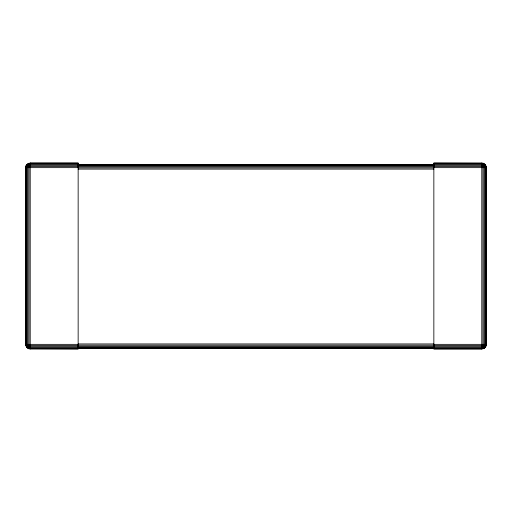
<?xml version="1.0" encoding="UTF-8"?>
<svg xmlns="http://www.w3.org/2000/svg" width="512" height="512" viewBox="0 0 512 512"><rect width="100%" height="100%" fill="white"/><g stroke="black" fill="none" stroke-linecap="round" stroke-linejoin="round"><path stroke-width="0.77" d="M78.15 163.187L30.208 163.187L26.95 164.493L25.76 166.49L25.6 344.358L26.95 347.616L29.018 348.813L78.15 348.966L78.15 163.034L30.208 163.034L26.95 164.384L25.76 166.445L25.6 167.642L78.15 167.642M433.85 348.813L481.792 348.813L484.096 348.218L486.24 345.51L486.4 167.642L485.05 164.384L482.982 163.187L433.85 163.034L433.85 348.966L481.792 348.966L484.096 348.352L486.24 345.555L486.4 344.358L433.85 344.358M433.85 163.187L481.792 163.187L485.05 164.493L486.4 167.642L433.85 167.642M78.15 163.648L30.208 163.648L26.95 164.819L25.6 167.642L26.95 166.797L30.208 166.445L78.15 166.445M433.85 163.648L481.792 163.648L485.05 164.819L486.4 167.642L485.05 166.797L481.792 166.445L433.85 166.445M78.15 164.384L30.208 164.384L26.95 165.338L25.6 167.642L26.95 166.01L30.208 165.338L78.15 165.338M433.85 164.384L481.792 164.384L485.05 165.338L486.4 167.642L485.05 166.01L481.792 165.338L433.85 165.338M78.15 164.486L433.85 164.486M78.15 164.646L433.85 164.646M78.15 165.107L433.85 165.107M78.15 165.837L433.85 165.837M78.15 166.79L433.85 166.79M78.15 167.904L433.85 167.904M78.15 169.094L433.85 169.094M78.15 343.955L433.85 343.955M78.15 344.358L25.6 344.358L26.95 347.507L30.208 348.813L78.15 348.813M78.15 345.152L433.85 345.152M78.15 345.555L30.208 345.555L26.95 345.203L25.6 344.358L26.95 347.181L30.208 348.352L481.792 348.352L485.05 347.181L486.4 344.358L485.05 345.203L481.792 345.555L433.85 345.555M78.15 346.259L433.85 346.259M78.15 346.662L30.208 346.662L26.95 345.99L25.6 344.358L26.95 346.662L30.208 347.616L78.15 347.616M433.85 346.662L481.792 346.662L485.05 345.99L486.4 344.358L485.05 346.662L481.792 347.616L433.85 347.616M78.15 347.213L433.85 347.213M78.15 347.949L433.85 347.949M78.15 348.563L433.85 348.563M486.24 166.445L486.24 345.555M485.786 165.338L485.786 346.662M485.05 164.384L485.05 347.616M484.096 163.648L484.096 348.352M482.982 163.187L482.982 348.813M481.792 163.034L481.792 348.966M30.208 163.034L30.208 348.966M29.018 163.187L29.018 348.813M27.904 163.648L27.904 348.352M26.95 164.384L26.95 347.616M26.214 165.338L26.214 346.662M25.76 166.445L25.76 345.555"/></g></svg>
